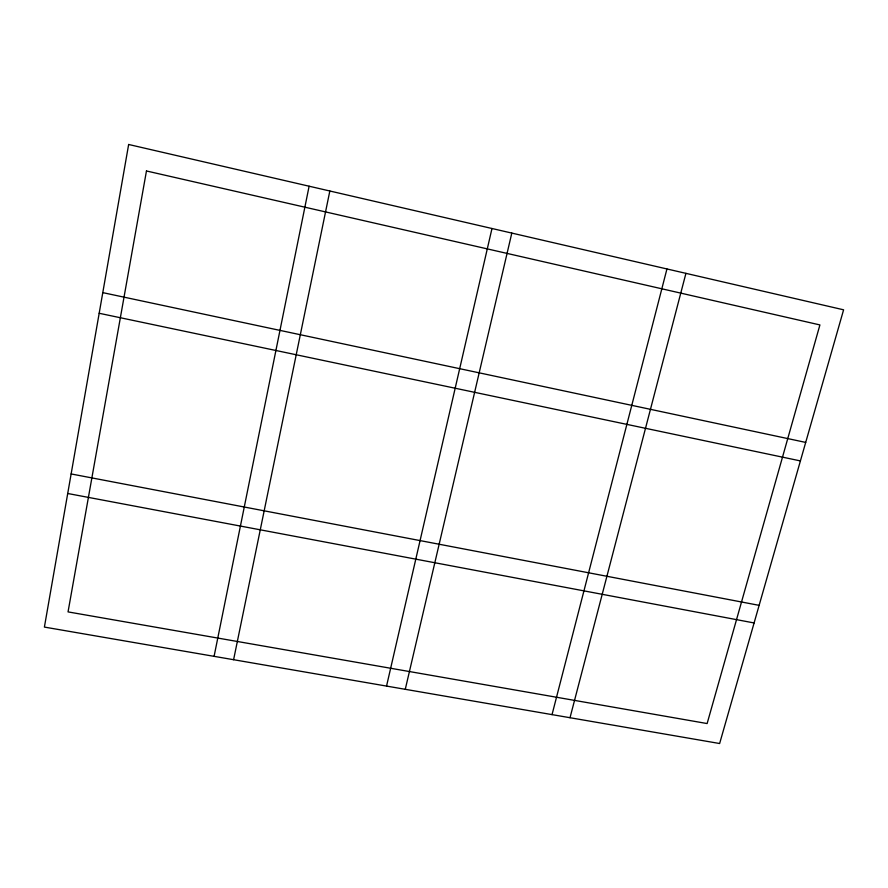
<?xml version="1.0" encoding="UTF-8"?>
<svg xmlns="http://www.w3.org/2000/svg" width="888" height="888" viewBox="0 0 888 888"><rect width="100%" height="100%" fill="white"/><g stroke="black" fill="none" stroke-linecap="round" stroke-linejoin="round"><path stroke-width="1.33" d="M214.086 656.343L309.113 186.214M233.6 659.706L329.837 190.998M386.546 686.08L491.985 228.505M405.272 689.31L511.81 233.089M552.036 714.629L666.944 268.964M570.018 717.726L685.925 273.349M67.721 493.495L754.09 622.954M71.129 473.948L759.129 605.35M99.178 313.275L800.41 460.916M102.786 292.629L805.705 442.413M128.649 144.478L44.4 627.083L719.635 743.522L843.6 309.812L128.649 144.478M146.464 170.973L68.043 611.899L707.125 723.554L819.913 324.93L146.464 170.973"/></g></svg>
